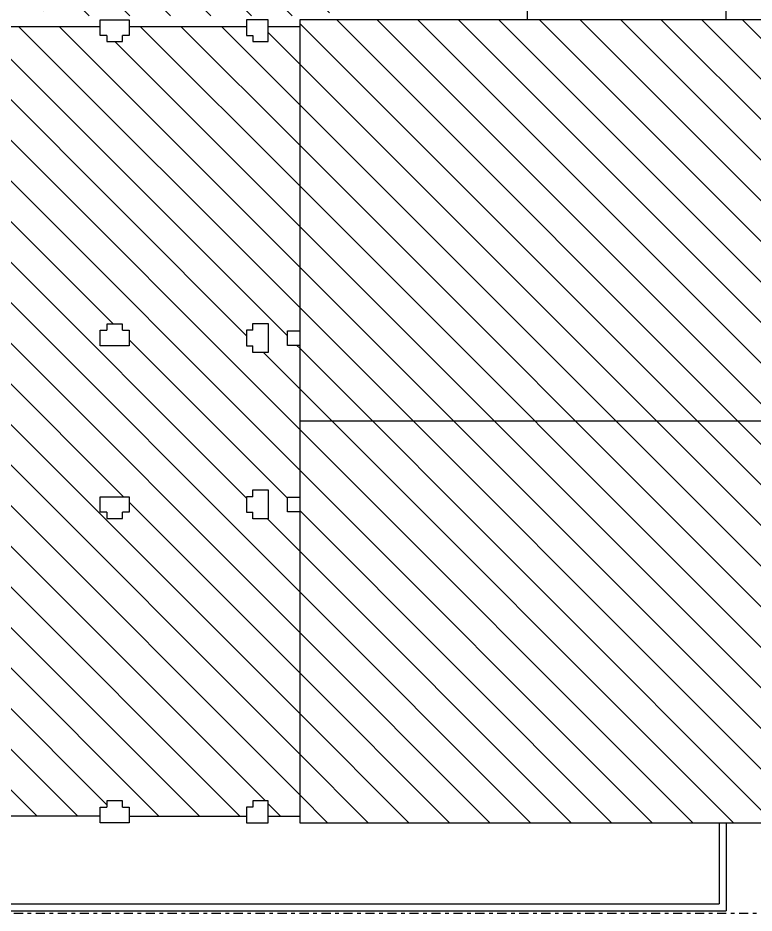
# Model space of a CAD drawing. Extents: x -30 to 1202, y 231 to 898.
# Drawn here: x 310.94 to 331.31, y 267.41 to 292.17 of the extents above; entities that cross this region are included whole.
import ezdxf

# ---------------------------------------------------------------- set-up
doc = ezdxf.new("R2010")
doc.units = 0
doc.header["$LTSCALE"] = 0.04
doc.linetypes.add('DASHDOT2', pattern=[12.7, 6.35, -3.175, 0, -3.175])
for name, color, linetype in [('0.5', 5, 'CONTINUOUS'), ('LIMITES', 2, 'DASHDOT2'), ('MUROS', 2, 'CONTINUOUS'), ('PISO', 1, 'CONTINUOUS'), ('PISOS', 1, 'CONTINUOUS'), ('PISOS1', 3, 'CONTINUOUS'), ('VISTA', 2, 'CONTINUOUS')]:
    doc.layers.add(name, color=color, linetype=linetype)
pattern_1 = [(135, (489.3207, 232.5606), (-0.561266, -0.561266), [])]

msp = doc.modelspace()

# ---------------------------------------------------------------- hatches: boundary and pattern name
at = {"layer": 'PISOS'}
h = msp.add_hatch(dxfattribs=at)
h.set_pattern_fill('ANSI31', color=256, scale=0.25, angle=90, style=0)
h.set_pattern_definition(pattern_1)
h.paths.add_polyline_path([(318.741, 281.011), (318.741, 269.911), (365.221, 269.911), (365.221, 281.011)])
h.paths.add_polyline_path([(318.741, 292.111), (318.741, 281.011), (365.221, 281.011), (365.221, 292.111)])
h.paths.add_polyline_path([(312.371, 296.511), (310.571, 296.161), (310.571, 292.571), (312.371, 292.221), (319.121, 292.221), (320.921, 292.571), (320.921, 296.161), (319.121, 296.511)])
h.paths.add_polyline_path([(301.671, 316.611), (301.671, 308.261), (302.521, 308.261), (302.521, 303.161), (301.671, 303.161), (301.671, 296.611), (362.121, 296.611), (362.121, 303.161), (361.461, 303.161), (361.461, 308.261), (362.121, 308.261), (362.121, 316.611)])
h.paths.add_polyline_path([(311.721, 325.161), (309.721, 324.361), (309.721, 317.461), (311.721, 316.661), (321.721, 316.661), (323.721, 317.461), (323.721, 324.361), (321.721, 325.161)])
h.paths.add_polyline_path([(304.021, 373.361), (304.021, 368.961), (304.021, 325.211), (329.921, 325.211), (329.921, 373.361)])
h.paths.add_polyline_path([(311.521, 357.311), (311.521, 364.761), (322.421, 364.761), (322.421, 357.311)], flags=16)
h.paths.add_polyline_path([(329.971, 352.061), (329.971, 346.661), (341.071, 346.661), (341.071, 352.061)])
h.paths.add_polyline_path([(329.971, 357.461), (329.971, 352.061), (341.071, 352.061), (341.071, 357.461)])
h.paths.add_polyline_path([(329.971, 362.061), (329.971, 357.461), (341.071, 357.461), (341.071, 362.061)])
h.paths.add_polyline_path([(334.931, 346.661), (334.931, 344.261), (335.131, 344.261), (335.131, 344.152), (337.331, 344.152), (337.331, 344.261), (337.531, 344.261), (337.531, 346.661)])
h.paths.add_polyline_path([(341.121, 362.061), (341.121, 346.661), (362.121, 346.661), (362.121, 362.061)])
h = msp.add_hatch(dxfattribs=at)
h.set_pattern_fill('ANSI31', color=256, scale=0.25, angle=90, style=0)
h.set_pattern_definition(pattern_1)
h.paths.add_polyline_path([(308.121, 291.931), (308.121, 291.681), (307.936, 291.681), (307.936, 291.511), (307.506, 291.511), (307.506, 291.681), (307.321, 291.681), (307.321, 291.931), (302.271, 291.931), (302.271, 291.681), (302.101, 291.681), (302.101, 291.511), (301.851, 291.511), (301.851, 288.603), (301.851, 283.696), (302.671, 283.696), (302.671, 283.096), (302.421, 283.096), (302.421, 278.926), (302.671, 278.926), (302.671, 278.326), (301.851, 278.326), (301.851, 275.418), (301.851, 270.511), (302.101, 270.511), (302.101, 270.341), (302.271, 270.341), (302.271, 270.091), (307.321, 270.091), (307.321, 270.341), (307.506, 270.341), (307.506, 270.511), (307.936, 270.511), (307.936, 270.341), (308.121, 270.341), (308.121, 270.091), (313.221, 270.091), (313.221, 270.341), (313.406, 270.341), (313.406, 270.511), (313.836, 270.511), (313.836, 270.341), (314.021, 270.341), (314.021, 270.091), (317.271, 270.091), (317.271, 270.341), (317.441, 270.341), (317.441, 270.511), (317.871, 270.511), (317.871, 270.091), (318.741, 270.091), (318.741, 278.511), (318.401, 278.511), (318.401, 278.911), (318.741, 278.911), (318.741, 283.111), (318.401, 283.111), (318.401, 283.511), (318.741, 283.511), (318.741, 291.931), (317.871, 291.931), (317.871, 291.511), (317.441, 291.511), (317.441, 291.681), (317.271, 291.681), (317.271, 291.931), (314.021, 291.931), (314.021, 291.681), (313.836, 291.681), (313.836, 291.511), (313.406, 291.511), (313.406, 291.681), (313.221, 291.681), (313.221, 291.931)])
h.paths.add_polyline_path([(307.936, 278.326), (307.506, 278.326), (307.506, 278.496), (307.321, 278.496), (307.321, 278.926), (308.121, 278.926), (308.121, 278.496), (307.936, 278.496)], flags=17)
h.paths.add_polyline_path([(313.221, 278.496), (313.221, 278.926), (314.021, 278.926), (314.021, 278.496), (313.836, 278.496), (313.836, 278.326), (313.406, 278.326), (313.406, 278.496)], flags=17)
h.paths.add_polyline_path([(308.121, 283.096), (307.321, 283.096), (307.321, 283.526), (307.506, 283.526), (307.506, 283.696), (307.936, 283.696), (307.936, 283.526), (308.121, 283.526)], flags=17)
h.paths.add_polyline_path([(313.221, 283.096), (313.221, 283.526), (313.406, 283.526), (313.406, 283.696), (313.836, 283.696), (313.836, 283.526), (314.021, 283.526), (314.021, 283.096)], flags=17)
h.paths.add_polyline_path([(317.271, 278.496), (317.271, 278.926), (317.441, 278.926), (317.441, 279.111), (317.871, 279.111), (317.871, 278.311), (317.441, 278.311), (317.441, 278.496)], flags=17)
h.paths.add_polyline_path([(317.271, 283.096), (317.271, 283.526), (317.441, 283.526), (317.441, 283.711), (317.871, 283.711), (317.871, 282.911), (317.441, 282.911), (317.441, 283.096)], flags=17)

# ---------------------------------------------------------------- linework, layer by layer
at = {"layer": '0.5'}
msp.add_arc((241.645, 369.36), 80.587, 170.55784, 170.55784, dxfattribs=at)
at = {"layer": 'LIMITES', "color": 1}
msp.add_line((298.671, 267.411), (419.921, 267.411), dxfattribs=at)
at = {"layer": 'MUROS', "color": 2}
for p, q in [((330.341, 269.911), (330.341, 267.671)), ((330.541, 269.911), (330.541, 267.471))]:
    msp.add_line(p, q, dxfattribs=at)
at = {"layer": 'PISO'}
for p, q in [((325.041, 292.111), (325.041, 296.611)), ((330.541, 292.111), (330.541, 296.611))]:
    msp.add_line(p, q, dxfattribs=at)
at = {"layer": 'PISOS1'}
for p, q in [((313.221, 292.111), (314.021, 292.111)), ((313.221, 291.681), (313.221, 292.111)), ((314.021, 292.111), (314.021, 291.681)), ((317.871, 292.111), (317.271, 292.111)), ((317.271, 292.111), (317.271, 291.681)), ((317.871, 291.511), (317.871, 292.111)), ((308.121, 291.931), (313.221, 291.931)), ((314.021, 291.931), (317.271, 291.931)), ((317.871, 291.931), (318.741, 291.931)), ((313.406, 291.681), (313.221, 291.681)), ((313.406, 291.681), (313.406, 291.511)), ((313.836, 291.511), (313.836, 291.681)), ((314.021, 291.681), (313.836, 291.681)), ((317.271, 291.681), (317.441, 291.681)), ((317.441, 291.681), (317.441, 291.511)), ((313.406, 291.511), (313.836, 291.511)), ((317.441, 291.511), (317.871, 291.511)), ((313.836, 283.696), (313.406, 283.696)), ((313.406, 283.696), (313.406, 283.526)), ((313.836, 283.526), (313.836, 283.696)), ((317.441, 283.711), (317.871, 283.711)), ((317.441, 283.526), (317.441, 283.711)), ((317.871, 283.711), (317.871, 282.911)), ((313.221, 283.096), (313.221, 283.526)), ((313.221, 283.526), (313.406, 283.526)), ((313.836, 283.526), (314.021, 283.526)), ((314.021, 283.526), (314.021, 283.096)), ((317.271, 283.526), (317.271, 283.096)), ((317.441, 283.526), (317.271, 283.526)), ((314.021, 283.096), (313.221, 283.096)), ((317.271, 283.096), (317.441, 283.096)), ((317.441, 282.911), (317.441, 283.096)), ((317.871, 282.911), (317.441, 282.911)), ((365.221, 281.011), (318.741, 281.011)), ((317.441, 278.926), (317.441, 279.111)), ((317.441, 279.111), (317.871, 279.111)), ((317.871, 279.111), (317.871, 278.311)), ((313.221, 278.926), (314.021, 278.926)), ((313.221, 278.496), (313.221, 278.926)), ((314.021, 278.926), (314.021, 278.496)), ((317.271, 278.926), (317.271, 278.496)), ((317.441, 278.926), (317.271, 278.926)), ((313.406, 278.496), (313.221, 278.496)), ((313.406, 278.496), (313.406, 278.326)), ((313.836, 278.326), (313.836, 278.496)), ((314.021, 278.496), (313.836, 278.496)), ((317.271, 278.496), (317.441, 278.496)), ((317.441, 278.311), (317.441, 278.496)), ((313.406, 278.326), (313.836, 278.326)), ((317.871, 278.311), (317.441, 278.311)), ((313.221, 269.911), (313.221, 270.341)), ((313.221, 270.341), (313.406, 270.341)), ((313.836, 270.511), (313.406, 270.511)), ((313.406, 270.511), (313.406, 270.341)), ((313.836, 270.341), (313.836, 270.511)), ((313.836, 270.341), (314.021, 270.341)), ((314.021, 270.341), (314.021, 269.911)), ((317.271, 270.341), (317.271, 269.911)), ((317.441, 270.341), (317.271, 270.341)), ((317.871, 270.511), (317.441, 270.511)), ((317.441, 270.511), (317.441, 270.341)), ((317.871, 269.911), (317.871, 270.511)), ((313.221, 270.091), (308.121, 270.091)), ((314.021, 270.091), (317.271, 270.091)), ((317.871, 270.091), (318.741, 270.091)), ((314.021, 269.911), (313.221, 269.911)), ((317.271, 269.911), (317.871, 269.911))]:
    msp.add_line(p, q, dxfattribs=at)
at = {"layer": 'PISOS1', "linetype": 'Continuous'}
for p, q in [((318.401, 283.111), (318.401, 283.511)), ((318.401, 283.511), (318.741, 283.511)), ((318.741, 283.111), (318.401, 283.111)), ((318.401, 278.511), (318.401, 278.911)), ((318.401, 278.911), (318.741, 278.911)), ((318.741, 278.511), (318.401, 278.511))]:
    msp.add_line(p, q, dxfattribs=at)
at = {"layer": 'PISOS1'}
msp.add_lwpolyline([(318.741, 292.111), (318.741, 269.911), (365.221, 269.911), (365.221, 292.111)], close=True, dxfattribs=at)
at = {"layer": 'VISTA', "color": 1, "linetype": 'Continuous'}
for p, q in [((301.871, 267.671), (330.341, 267.671)), ((298.871, 267.471), (330.541, 267.471))]:
    msp.add_line(p, q, dxfattribs=at)

doc.saveas('drawing.dxf')
